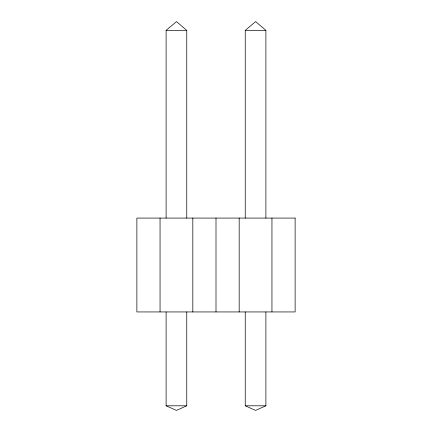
<?xml version="1.0" encoding="UTF-8"?>
<svg xmlns="http://www.w3.org/2000/svg" width="432" height="432" viewBox="0 0 432 432"><rect width="100%" height="100%" fill="white"/><g stroke="black" fill="none" stroke-linecap="round" stroke-linejoin="round"><path stroke-width="0.65" d="M166.109 218.079L166.109 30.359L176.504 21.6L186.759 30.359L186.759 218.079M245.241 218.079L245.241 30.359L255.631 21.6L265.891 30.359L265.891 218.079M186.759 311.942L186.759 405.799L176.45 410.4L166.109 405.799L166.109 311.942M265.891 311.942L265.891 405.799L255.577 410.4L245.241 405.799L245.241 311.942M166.109 30.359L186.759 30.359M245.241 30.359L265.891 30.359M166.109 405.799L186.759 405.799M245.241 405.799L265.891 405.799M271.949 218.079L271.949 311.942M239.177 218.079L239.177 311.942M216 218.079L216 311.942M192.823 218.079L192.823 311.942M160.051 218.079L160.051 311.942M295.126 218.079L136.874 218.079L136.874 311.942L295.126 311.942L295.126 218.079"/></g></svg>
